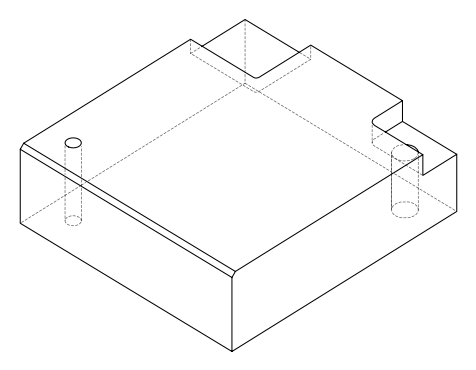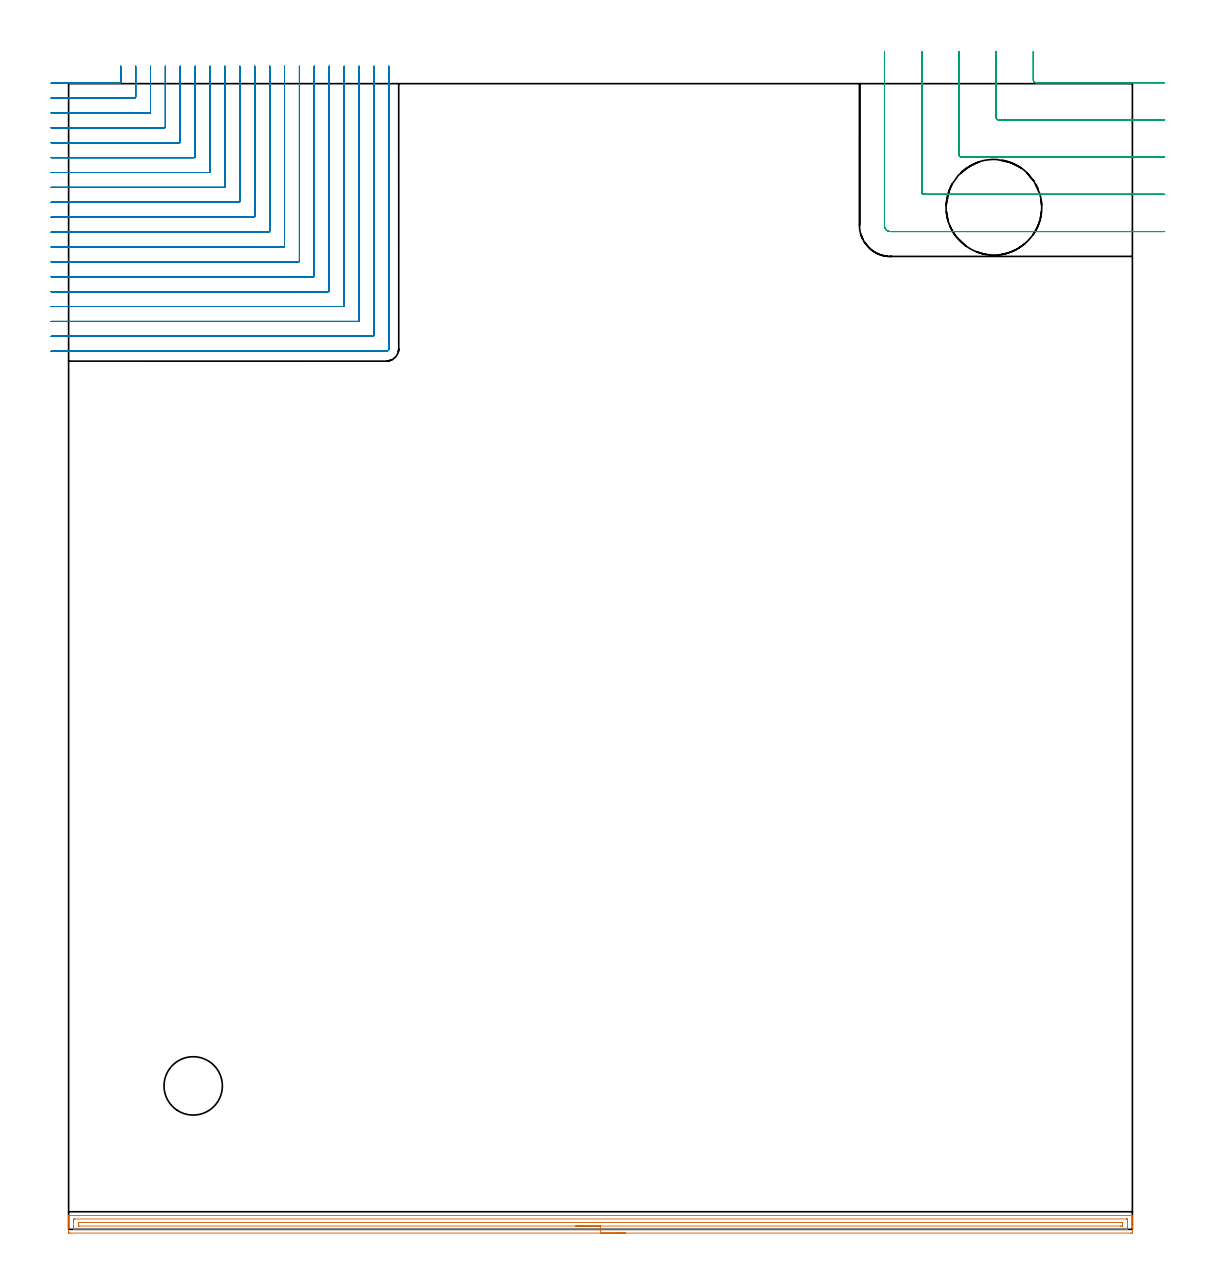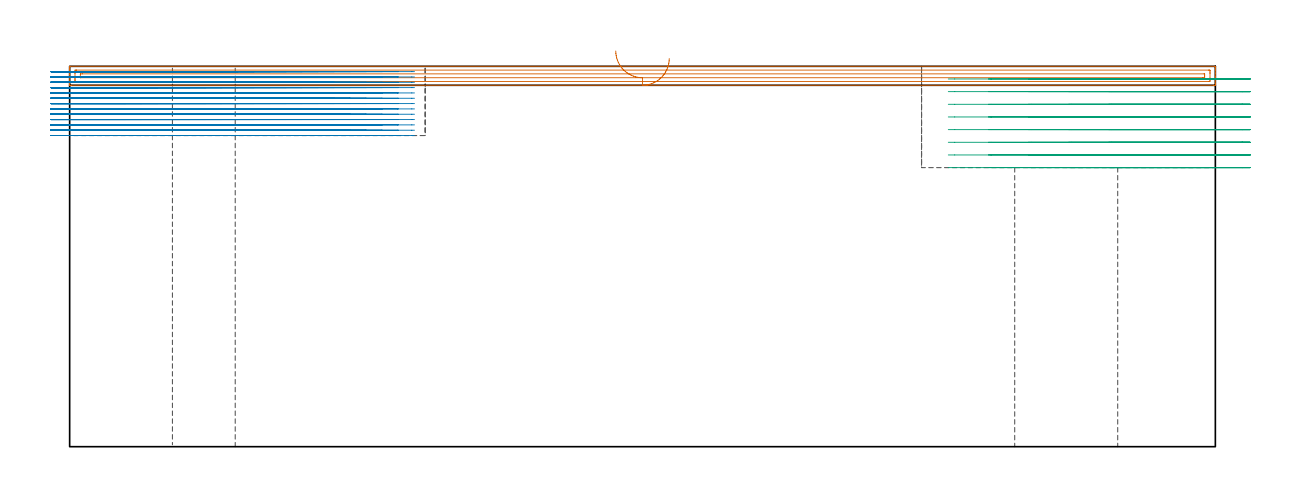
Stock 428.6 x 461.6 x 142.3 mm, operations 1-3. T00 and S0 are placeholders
(PLAN: 9 operations, 8 tool changes, 106.5 min)
(1 AREA_MILL | FG_CHAMFER_SURFACE | UGT0205_001 | 10.48 min | 10803 mm3)
(2 MILL_CORNER_NOTCH_RECTANGULAR | CORNER_NOTCH_RECTANGULAR | NXT0201_009 | Follow Part, ap 2, ae 75% | 77.14 min | 384995 mm3)
(3 MILL_CORNER_NOTCH_RECTANGULAR_1 | CORNER_NOTCH_RECTANGULAR_1 | UGT0201_094 | Follow Part, ap 5, ae 75% | 11.1 min | 288678 mm3)
(4 MILL_THROUGH_HOLE_FROM_SOLID_MATERIAL | STEP1HOLE_1 | UGT0201_018 | Circular | 5.8 min | 121515 mm3)
(5 SPOT_DRILL | STEP1HOLE | NXT0321_9005460120000 | 0.05 min | 189 mm3)
(6 DRILL_BLIND_HOLE_INTO_CENTER | STEP1HOLE | NXT0301_033 | 0.05 min | 179 mm3)
(7 GUN_DRILL_THROUGH_HOLE | STEP1HOLE | UGT0307_002 | 0.64 min | 3724 mm3)
(8 SPADE_DRILL_TO_ENLARGE_THROUGH_HOLE | STEP1HOLE | UGT0306_005 | 0.6 min | 19344 mm3)
(9 DRILL_TO_ENLARGE_THROUGH_HOLE | STEP1HOLE | UGT0301_056 | 0.61 min | 38212 mm3)
(TOOL UGT0205_001 | Chamfer Mill 20 x 3 x 45 deg. | D20 FL50 Z2)
(TOOL NXT0201_009 | ENDMILL 8mm [2P460-0800-NA 1630] | D8 FL26 Z6)
(TOOL UGT0201_094 | End mill 20 mm | D20 FL38 Z4)
(TOOL UGT0201_018 | End mill 30 mm | D30 FL50 Z4)
(TOOL NXT0321_9005460120000 | NC Spot Drill, 142deg, 12mm, Carbide, Uncoated | D12 PA142 FL30 Z2)
(TOOL NXT0301_033 | Carbide Drill 6.2mm [860.1-0620-031A1-MM 2214] | D6.2 PA140 FL53 Z2)
(TOOL UGT0307_002 | Gun Drill 6 mm | D6 PA130 FL24 Z1)
(TOOL UGT0306_005 | Spade Drill 14.5mm | D14.5 PA132 FL10 Z2)
(TOOL UGT0301_056 | Twist Drill 23.5 mm | D23.5 PA118 FL155 Z2)
(OP 1 AREA_MILL)
G17 G21 G94 G90
T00 M6
G54
G17 G0 G90 X224.3 Y-1.5 S1061 M3
G43 Z152.3 H0
Z145.2
G94 G1 X224.262 Z144.328 F250.
X224.148 Z143.464
X223.959 Z142.612
X223.697 Z141.78
X223.363 Z140.974
X222.96 Z140.2
X222.491 Z139.464
X221.96 Z138.772
X221.371 Z138.129
X220.728 Z137.54
X220.036 Z137.009
X219.3 Z136.54
X218.526 Z136.137
X217.72 Z135.803
X216.888 Z135.541
X216.036 Z135.352
X215.172 Z135.238
X214.3 Z135.2
X0.627
X0.163 Y-1.496 Z135.202
X0.01 Y-1.492 Z135.206
X0. Y-1.038 Z135.659
Y2.491 Z139.186
Y3.9 Z140.596
Y4.256 Z140.95
Y4.968 Z141.667
Y5.227 Z141.927
X0.006 Y5.592 Z142.283
X0.008 Y5.597 Z142.288
X0.18 Y5.6 Z142.3
X428.42
X428.592 Y5.597 Z142.288
X428.594 Y5.592 Z142.283
X428.6 Y5.227 Z141.926
Y4.968 Z141.667
Y4.256 Z140.95
Y3.017 Z139.714
Y1.609 Z138.304
Y0.99 Z137.686
Y-0.775 Z135.922
X428.597 Y-1.038 Z135.659
X428.59 Y-1.491 Z135.206
X428.436 Y-1.496 Z135.202
X427.972 Y-1.5 Z135.2
X214.3
Y-0.086 Z136.614
X2.416 Y-0.085 Z136.615
X2.344
X2.036 Y-0.079 Z136.621
X2.01 Y0.022 Z136.722
X2.003 Y0.252 Z136.952
X2.001 Y0.727 Z137.427
X2. Y1.137 Z137.837
Y2.901 Z139.601
X2.001 Y3.373 Z140.073
X2.003 Y3.78 Z140.48
X2.014 Y4.179 Z140.879
X2.416 Y4.185 Z140.885
X2.487
X426.184
X426.256
X426.564 Y4.179 Z140.879
X426.59 Y4.078 Z140.778
X426.597 Y3.848 Z140.548
X426.599 Y3.373 Z140.073
X426.6 Y2.963 Z139.663
Y1.199 Z137.899
X426.599 Y0.727 Z137.427
X426.597 Y0.32 Z137.02
X426.586 Y-0.079 Z136.621
X426.184 Y-0.085 Z136.615
X426.113
X214.3 Y-0.086 Z136.614
Y1.328 Z138.028
X4.204 Y1.329 Z138.029
X4.109 Y1.33 Z138.03
X4.034 Y1.333 Z138.033
X4.017 Y1.335 Z138.035
X4.01 Y1.352 Z138.052
X4.005 Y1.408 Z138.108
X4.001 Y1.609 Z138.309
X4. Y1.81 Z138.51
X4.001 Y2.491 Z139.191
X4.003 Y2.689 Z139.389
X4.009 Y2.753 Z139.453
X4.063 Y2.764 Z139.464
X4.204 Y2.767 Z139.467
X4.814 Y2.771 Z139.471
X424.396
X424.491 Y2.77 Z139.47
X424.566 Y2.767 Z139.467
X424.583 Y2.765 Z139.465
X424.59 Y2.748 Z139.448
X424.595 Y2.692 Z139.392
X424.599 Y2.491 Z139.191
X424.6 Y2.29 Z138.99
X424.599 Y1.609 Z138.309
X424.597 Y1.411 Z138.111
X424.591 Y1.346 Z138.046
X424.537 Y1.336 Z138.036
X424.396 Y1.333 Z138.033
X423.786 Y1.329 Z138.029
X214.3 Y1.328 Z138.028
X213.428 Z138.067
X212.563 Z138.18
X211.712 Z138.369
X210.88 Z138.632
X210.074 Z138.965
X209.3 Z139.368
X208.564 Z139.837
X207.872 Z140.368
X207.229 Z140.957
X206.64 Z141.601
X206.108 Z142.293
X205.64 Z143.028
X205.237 Z143.802
X204.903 Z144.608
X204.641 Z145.44
X204.452 Z146.292
X204.338 Z147.157
X204.3 Z148.028
G0 Z152.3
M5
M2
(OP 2 MILL_CORNER_NOTCH_RECTANGULAR)
G17 G21 G94 G90
T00 M6
G54
G17 G0 G90 X-6.995 Y461.8 S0 M3
G43 Z152.3 H1
Z140.308
G94 G1 X-3.995 F250.
X20.607 F500.
G3 X21. Y462.193 R0.4
G1 Y465.6
Y468.6 F250.
G0 Z152.3
X-7. Y455.8
Z140.308
G1 X-4.
X26.607 F500.
G3 X27. Y456.193 R0.4
G1 Y465.6
Y468.6 F250.
G0 Z152.3
X-7. Y449.8
Z140.308
G1 X-4.
X32.606 F500.
G3 X33. Y450.194 R0.4
G1 Y465.6
Y468.6 F250.
G0 Z152.3
X-7. Y443.8
Z140.308
G1 X-4.
X38.606 F500.
G3 X39. Y444.194 R0.4
G1 Y465.6
Y468.6 F250.
G0 Z152.3
X-7. Y437.8
Z140.308
G1 X-4.
X44.606 F500.
G3 X45. Y438.194 R0.4
G1 Y465.6
Y468.6 F250.
G0 Z152.3
X-7. Y431.8
Z140.308
G1 X-4.
X50.606 F500.
G3 X51. Y432.194 R0.4
G1 Y465.6
Y468.6 F250.
G0 Z152.3
X-7. Y425.8
Z140.308
G1 X-4.
X56.606 F500.
G3 X57. Y426.194 R0.4
G1 Y465.6
Y468.6 F250.
G0 Z152.3
X-7. Y419.8
Z140.308
G1 X-4.
X62.605 F500.
G3 X63. Y420.195 R0.4
G1 Y465.6
Y468.6 F250.
G0 Z152.3
X-7. Y413.8
Z140.308
G1 X-4.
X68.605 F500.
G3 X69. Y414.195 R0.4
G1 Y465.6
Y468.6 F250.
G0 Z152.3
X-7. Y407.8
Z140.308
G1 X-4.
X74.605 F500.
G3 X75. Y408.195 R0.4
G1 Y465.6
Y468.6 F250.
G0 Z152.3
X-7. Y401.8
Z140.308
G1 X-4.
X80.605 F500.
G3 X81. Y402.195 R0.4
G1 Y465.6
Y468.6 F250.
G0 Z152.3
X-7. Y395.8
Z140.308
G1 X-4.
X86.604 F500.
G3 X87. Y396.196 R0.4
G1 Y465.6
Y468.6 F250.
G0 Z152.3
X-7. Y389.8
Z140.308
G1 X-4.
X92.604 F500.
G3 X93. Y390.196 R0.4
G1 Y465.6
Y468.6 F250.
G0 Z152.3
X-7. Y383.8
Z140.308
G1 X-4.
X98.604 F500.
G3 X99. Y384.196 R0.4
G1 Y465.6
Y468.6 F250.
G0 Z152.3
X-7. Y377.8
Z140.308
G1 X-4.
X104.604 F500.
G3 X105. Y378.196 R0.4
G1 Y465.6
Y468.6 F250.
G0 Z152.3
X-7. Y371.8
Z140.308
G1 X-4.
X110.604 F500.
G3 X111. Y372.196 R0.4
G1 Y465.6
Y468.6 F250.
G0 Z152.3
X-7. Y365.8
Z140.308
G1 X-4.
X116.603 F500.
G3 X117. Y366.197 R0.4
G1 Y465.6
Y468.6 F250.
G0 Z152.3
X-7. Y359.8
Z140.308
G1 X-4.
X122.603 F500.
G3 X123. Y360.197 R0.4
G1 Y465.6
Y468.6 F250.
G0 Z152.3
X-7. Y353.8
Z140.308
G1 X-4.
X128. F500.
G3 X129. Y354.8 R1.
G1 Y465.6
Y468.6 F250.
G0 Z152.3
X-6.995 Y461.8
Z138.315
G1 X-3.995
X20.607 F500.
G3 X21. Y462.193 R0.4
G1 Y465.6
Y468.6 F250.
G0 Z152.3
X-7. Y455.8
Z138.315
G1 X-4.
X26.607 F500.
G3 X27. Y456.193 R0.4
G1 Y465.6
Y468.6 F250.
G0 Z152.3
X-7. Y449.8
Z138.315
G1 X-4.
X32.606 F500.
G3 X33. Y450.193 R0.4
G1 Y465.6
Y468.6 F250.
G0 Z152.3
X-7. Y443.8
Z138.315
G1 X-4.
X38.606 F500.
G3 X39. Y444.194 R0.4
G1 Y465.6
Y468.6 F250.
G0 Z152.3
X-7. Y437.8
Z138.315
G1 X-4.
X44.606 F500.
G3 X45. Y438.194 R0.4
G1 Y465.6
Y468.6 F250.
G0 Z152.3
X-7. Y431.8
Z138.315
G1 X-4.
X50.606 F500.
G3 X51. Y432.194 R0.4
G1 Y465.6
Y468.6 F250.
G0 Z152.3
X-7. Y425.8
Z138.315
G1 X-4.
X56.606 F500.
G3 X57. Y426.194 R0.4
G1 Y465.6
Y468.6 F250.
G0 Z152.3
X-7. Y419.8
Z138.315
G1 X-4.
X62.605 F500.
G3 X63. Y420.195 R0.4
G1 Y465.6
Y468.6 F250.
G0 Z152.3
X-7. Y413.8
Z138.315
G1 X-4.
X68.605 F500.
G3 X69. Y414.195 R0.4
G1 Y465.6
Y468.6 F250.
G0 Z152.3
X-7. Y407.8
Z138.315
G1 X-4.
X74.605 F500.
G3 X75. Y408.195 R0.4
G1 Y465.6
Y468.6 F250.
G0 Z152.3
X-7. Y401.8
Z138.315
G1 X-4.
X80.605 F500.
G3 X81. Y402.195 R0.4
G1 Y465.6
Y468.6 F250.
G0 Z152.3
X-7. Y395.8
Z138.315
G1 X-4.
X86.604 F500.
G3 X87. Y396.196 R0.4
G1 Y465.6
Y468.6 F250.
G0 Z152.3
X-7. Y389.8
Z138.315
G1 X-4.
X92.604 F500.
G3 X93. Y390.196 R0.4
G1 Y465.6
Y468.6 F250.
G0 Z152.3
X-7. Y383.8
Z138.315
G1 X-4.
X98.604 F500.
G3 X99. Y384.196 R0.4
G1 Y465.6
Y468.6 F250.
G0 Z152.3
X-7. Y377.8
Z138.315
G1 X-4.
X104.604 F500.
G3 X105. Y378.196 R0.4
G1 Y465.6
Y468.6 F250.
G0 Z152.3
X-7. Y371.8
Z138.315
G1 X-4.
X110.604 F500.
G3 X111. Y372.196 R0.4
G1 Y465.6
Y468.6 F250.
G0 Z152.3
X-7. Y365.8
Z138.315
G1 X-4.
X116.603 F500.
G3 X117. Y366.197 R0.4
G1 Y465.6
Y468.6 F250.
G0 Z152.3
X-7. Y359.8
Z138.315
G1 X-4.
X122.603 F500.
G3 X123. Y360.197 R0.4
G1 Y465.6
Y468.6 F250.
G0 Z152.3
X-7. Y353.8
Z138.315
G1 X-4.
X128. F500.
G3 X129. Y354.8 R1.
G1 Y465.6
Y468.6 F250.
G0 Z152.3
X-6.995 Y461.8
Z136.323
G1 X-3.995
X20.607 F500.
G3 X21. Y462.193 R0.4
G1 Y465.6
Y468.6 F250.
G0 Z152.3
X-7. Y455.8
Z136.323
G1 X-4.
X26.607 F500.
G3 X27. Y456.193 R0.4
G1 Y465.6
Y468.6 F250.
G0 Z152.3
X-7. Y449.8
Z136.323
G1 X-4.
X32.606 F500.
G3 X33. Y450.193 R0.4
G1 Y465.6
Y468.6 F250.
G0 Z152.3
X-7. Y443.8
Z136.323
G1 X-4.
X38.606 F500.
G3 X39. Y444.194 R0.4
G1 Y465.6
Y468.6 F250.
G0 Z152.3
X-7. Y437.8
Z136.323
G1 X-4.
X44.606 F500.
G3 X45. Y438.194 R0.4
G1 Y465.6
Y468.6 F250.
G0 Z152.3
X-7. Y431.8
Z136.323
G1 X-4.
X50.606 F500.
G3 X51. Y432.194 R0.4
G1 Y465.6
Y468.6 F250.
G0 Z152.3
X-7. Y425.8
Z136.323
G1 X-4.
X56.606 F500.
G3 X57. Y426.194 R0.4
G1 Y465.6
Y468.6 F250.
G0 Z152.3
X-7. Y419.8
Z136.323
G1 X-4.
X62.605 F500.
G3 X63. Y420.195 R0.4
G1 Y465.6
Y468.6 F250.
G0 Z152.3
X-7. Y413.8
Z136.323
G1 X-4.
X68.605 F500.
G3 X69. Y414.195 R0.4
G1 Y465.6
Y468.6 F250.
G0 Z152.3
X-7. Y407.8
Z136.323
G1 X-4.
X74.605 F500.
G3 X75. Y408.195 R0.4
G1 Y465.6
Y468.6 F250.
G0 Z152.3
X-7. Y401.8
Z136.323
G1 X-4.
X80.605 F500.
G3 X81. Y402.195 R0.4
G1 Y465.6
Y468.6 F250.
G0 Z152.3
X-7. Y395.8
Z136.323
G1 X-4.
X86.604 F500.
G3 X87. Y396.196 R0.4
G1 Y465.6
Y468.6 F250.
G0 Z152.3
X-7. Y389.8
Z136.323
G1 X-4.
X92.604 F500.
G3 X93. Y390.196 R0.4
G1 Y465.6
Y468.6 F250.
G0 Z152.3
X-7. Y383.8
Z136.323
G1 X-4.
X98.604 F500.
G3 X99. Y384.196 R0.4
G1 Y465.6
Y468.6 F250.
G0 Z152.3
X-7. Y377.8
Z136.323
G1 X-4.
X104.604 F500.
G3 X105. Y378.196 R0.4
G1 Y465.6
Y468.6 F250.
G0 Z152.3
X-7. Y371.8
Z136.323
G1 X-4.
X110.604 F500.
G3 X111. Y372.196 R0.4
G1 Y465.6
Y468.6 F250.
G0 Z152.3
X-7. Y365.8
Z136.323
G1 X-4.
X116.603 F500.
G3 X117. Y366.197 R0.4
G1 Y465.6
Y468.6 F250.
G0 Z152.3
X-7. Y359.8
Z136.323
G1 X-4.
X122.603 F500.
G3 X123. Y360.197 R0.4
G1 Y465.6
Y468.6 F250.
G0 Z152.3
X-7. Y353.8
Z136.323
G1 X-4.
X128. F500.
G3 X129. Y354.8 R1.
G1 Y465.6
Y468.6 F250.
G0 Z152.3
X-6.995 Y461.8
Z134.331
G1 X-3.995
X20.607 F500.
G3 X21. Y462.193 R0.4
G1 Y465.6
Y468.6 F250.
G0 Z152.3
X-7. Y455.8
Z134.331
G1 X-4.
X26.607 F500.
G3 X27. Y456.193 R0.4
G1 Y465.6
Y468.6 F250.
G0 Z152.3
X-7. Y449.8
Z134.331
G1 X-4.
X32.606 F500.
G3 X33. Y450.193 R0.4
G1 Y465.6
Y468.6 F250.
G0 Z152.3
X-7. Y443.8
Z134.331
G1 X-4.
X38.606 F500.
G3 X39. Y444.194 R0.4
G1 Y465.6
Y468.6 F250.
G0 Z152.3
X-7. Y437.8
Z134.331
G1 X-4.
X44.606 F500.
G3 X45. Y438.194 R0.4
G1 Y465.6
Y468.6 F250.
G0 Z152.3
X-7. Y431.8
Z134.331
G1 X-4.
X50.606 F500.
G3 X51. Y432.194 R0.4
G1 Y465.6
Y468.6 F250.
G0 Z152.3
X-7. Y425.8
Z134.331
G1 X-4.
X56.606 F500.
G3 X57. Y426.194 R0.4
G1 Y465.6
Y468.6 F250.
G0 Z152.3
X-7. Y419.8
Z134.331
G1 X-4.
X62.605 F500.
G3 X63. Y420.195 R0.4
G1 Y465.6
Y468.6 F250.
G0 Z152.3
X-7. Y413.8
Z134.331
G1 X-4.
X68.605 F500.
G3 X69. Y414.195 R0.4
G1 Y465.6
Y468.6 F250.
G0 Z152.3
X-7. Y407.8
Z134.331
G1 X-4.
X74.605 F500.
G3 X75. Y408.195 R0.4
G1 Y465.6
Y468.6 F250.
G0 Z152.3
X-7. Y401.8
Z134.331
G1 X-4.
X80.605 F500.
G3 X81. Y402.195 R0.4
G1 Y465.6
Y468.6 F250.
G0 Z152.3
X-7. Y395.8
Z134.331
G1 X-4.
X86.604 F500.
G3 X87. Y396.196 R0.4
G1 Y465.6
Y468.6 F250.
G0 Z152.3
X-7. Y389.8
Z134.331
G1 X-4.
X92.604 F500.
G3 X93. Y390.196 R0.4
G1 Y465.6
Y468.6 F250.
G0 Z152.3
X-7. Y383.8
Z134.331
G1 X-4.
X98.604 F500.
G3 X99. Y384.196 R0.4
G1 Y465.6
Y468.6 F250.
G0 Z152.3
X-7. Y377.8
Z134.331
G1 X-4.
X104.604 F500.
G3 X105. Y378.196 R0.4
G1 Y465.6
Y468.6 F250.
G0 Z152.3
X-7. Y371.8
Z134.331
G1 X-4.
X110.604 F500.
G3 X111. Y372.196 R0.4
G1 Y465.6
Y468.6 F250.
G0 Z152.3
X-7. Y365.8
Z134.331
G1 X-4.
X116.603 F500.
G3 X117. Y366.197 R0.4
G1 Y465.6
Y468.6 F250.
G0 Z152.3
X-7. Y359.8
Z134.331
G1 X-4.
X122.603 F500.
G3 X123. Y360.197 R0.4
G1 Y465.6
Y468.6 F250.
G0 Z152.3
X-7. Y353.8
Z134.331
G1 X-4.
X128. F500.
G3 X129. Y354.8 R1.
G1 Y465.6
Y468.6 F250.
G0 Z152.3
X-6.995 Y461.8
Z132.338
G1 X-3.995
X20.607 F500.
G3 X21. Y462.193 R0.4
G1 Y465.6
Y468.6 F250.
G0 Z152.3
X-7. Y455.8
Z132.338
G1 X-4.
X26.607 F500.
G3 X27. Y456.193 R0.4
G1 Y465.6
Y468.6 F250.
G0 Z152.3
X-7. Y449.8
Z132.338
G1 X-4.
X32.606 F500.
G3 X33. Y450.193 R0.4
G1 Y465.6
Y468.6 F250.
G0 Z152.3
X-7. Y443.8
Z132.338
G1 X-4.
X38.606 F500.
G3 X39. Y444.194 R0.4
G1 Y465.6
Y468.6 F250.
G0 Z152.3
X-7. Y437.8
Z132.338
G1 X-4.
X44.606 F500.
G3 X45. Y438.194 R0.4
G1 Y465.6
Y468.6 F250.
G0 Z152.3
X-7. Y431.8
Z132.338
G1 X-4.
X50.606 F500.
G3 X51. Y432.194 R0.4
G1 Y465.6
Y468.6 F250.
G0 Z152.3
X-7. Y425.8
Z132.338
G1 X-4.
X56.606 F500.
G3 X57. Y426.194 R0.4
G1 Y465.6
Y468.6 F250.
G0 Z152.3
X-7. Y419.8
Z132.338
G1 X-4.
X62.605 F500.
G3 X63. Y420.195 R0.4
G1 Y465.6
Y468.6 F250.
G0 Z152.3
X-7. Y413.8
Z132.338
G1 X-4.
X68.605 F500.
G3 X69. Y414.195 R0.4
G1 Y465.6
Y468.6 F250.
G0 Z152.3
X-7. Y407.8
Z132.338
G1 X-4.
X74.605 F500.
G3 X75. Y408.195 R0.4
G1 Y465.6
Y468.6 F250.
G0 Z152.3
X-7. Y401.8
Z132.338
G1 X-4.
X80.605 F500.
G3 X81. Y402.195 R0.4
G1 Y465.6
Y468.6 F250.
G0 Z152.3
X-7. Y395.8
Z132.338
G1 X-4.
X86.604 F500.
G3 X87. Y396.196 R0.4
G1 Y465.6
Y468.6 F250.
G0 Z152.3
X-7. Y389.8
Z132.338
G1 X-4.
X92.604 F500.
G3 X93. Y390.196 R0.4
G1 Y465.6
Y468.6 F250.
G0 Z152.3
X-7. Y383.8
Z132.338
G1 X-4.
X98.604 F500.
G3 X99. Y384.196 R0.4
G1 Y465.6
Y468.6 F250.
G0 Z152.3
X-7. Y377.8
Z132.338
G1 X-4.
X104.604 F500.
G3 X105. Y378.196 R0.4
G1 Y465.6
Y468.6 F250.
G0 Z152.3
X-7. Y371.8
Z132.338
G1 X-4.
X110.604 F500.
G3 X111. Y372.196 R0.4
G1 Y465.6
Y468.6 F250.
G0 Z152.3
X-7. Y365.8
Z132.338
G1 X-4.
X116.603 F500.
G3 X117. Y366.197 R0.4
G1 Y465.6
Y468.6 F250.
G0 Z152.3
X-7. Y359.8
Z132.338
G1 X-4.
X122.603 F500.
G3 X123. Y360.197 R0.4
G1 Y465.6
Y468.6 F250.
G0 Z152.3
X-7. Y353.8
Z132.338
G1 X-4.
X128. F500.
G3 X129. Y354.8 R1.
G1 Y465.6
Y468.6 F250.
G0 Z152.3
X-6.995 Y461.8
Z130.346
G1 X-3.995
X20.607 F500.
G3 X21. Y462.193 R0.4
G1 Y465.6
Y468.6 F250.
G0 Z152.3
X-7. Y455.8
Z130.346
G1 X-4.
X26.607 F500.
G3 X27. Y456.193 R0.4
G1 Y465.6
Y468.6 F250.
G0 Z152.3
X-7. Y449.8
Z130.346
G1 X-4.
X32.606 F500.
G3 X33. Y450.193 R0.4
G1 Y465.6
Y468.6 F250.
G0 Z152.3
X-7. Y443.8
Z130.346
G1 X-4.
X38.606 F500.
G3 X39. Y444.194 R0.4
G1 Y465.6
Y468.6 F250.
G0 Z152.3
X-7. Y437.8
Z130.346
G1 X-4.
X44.606 F500.
G3 X45. Y438.194 R0.4
G1 Y465.6
Y468.6 F250.
G0 Z152.3
X-7. Y431.8
Z130.346
G1 X-4.
X50.606 F500.
G3 X51. Y432.194 R0.4
G1 Y465.6
Y468.6 F250.
G0 Z152.3
X-7. Y425.8
Z130.346
G1 X-4.
X56.606 F500.
G3 X57. Y426.194 R0.4
G1 Y465.6
Y468.6 F250.
G0 Z152.3
X-7. Y419.8
Z130.346
G1 X-4.
X62.605 F500.
G3 X63. Y420.195 R0.4
G1 Y465.6
Y468.6 F250.
G0 Z152.3
X-7. Y413.8
Z130.346
G1 X-4.
X68.605 F500.
G3 X69. Y414.195 R0.4
G1 Y465.6
Y468.6 F250.
G0 Z152.3
X-7. Y407.8
Z130.346
G1 X-4.
X74.605 F500.
G3 X75. Y408.195 R0.4
G1 Y465.6
Y468.6 F250.
G0 Z152.3
X-7. Y401.8
Z130.346
G1 X-4.
X80.605 F500.
G3 X81. Y402.195 R0.4
G1 Y465.6
Y468.6 F250.
G0 Z152.3
X-7. Y395.8
Z130.346
G1 X-4.
X86.604 F500.
G3 X87. Y396.196 R0.4
G1 Y465.6
Y468.6 F250.
G0 Z152.3
X-7. Y389.8
Z130.346
G1 X-4.
X92.604 F500.
G3 X93. Y390.196 R0.4
G1 Y465.6
Y468.6 F250.
G0 Z152.3
X-7. Y383.8
Z130.346
G1 X-4.
X98.604 F500.
G3 X99. Y384.196 R0.4
G1 Y465.6
Y468.6 F250.
G0 Z152.3
X-7. Y377.8
Z130.346
G1 X-4.
X104.604 F500.
G3 X105. Y378.196 R0.4
G1 Y465.6
Y468.6 F250.
G0 Z152.3
X-7. Y371.8
Z130.346
G1 X-4.
X110.604 F500.
G3 X111. Y372.196 R0.4
G1 Y465.6
Y468.6 F250.
G0 Z152.3
X-7. Y365.8
Z130.346
G1 X-4.
X116.603 F500.
G3 X117. Y366.197 R0.4
G1 Y465.6
Y468.6 F250.
G0 Z152.3
X-7. Y359.8
Z130.346
G1 X-4.
X122.603 F500.
G3 X123. Y360.197 R0.4
G1 Y465.6
Y468.6 F250.
G0 Z152.3
X-7. Y353.8
Z130.346
G1 X-4.
X128. F500.
G3 X129. Y354.8 R1.
G1 Y465.6
Y468.6 F250.
G0 Z152.3
X-6.995 Y461.8
Z128.354
G1 X-3.995
X20.607 F500.
G3 X21. Y462.193 R0.4
G1 Y465.6
Y468.6 F250.
G0 Z152.3
X-7. Y455.8
Z128.354
G1 X-4.
X26.607 F500.
G3 X27. Y456.193 R0.4
G1 Y465.6
Y468.6 F250.
G0 Z152.3
X-7. Y449.8
Z128.354
G1 X-4.
X32.606 F500.
G3 X33. Y450.193 R0.4
G1 Y465.6
Y468.6 F250.
G0 Z152.3
X-7. Y443.8
Z128.354
G1 X-4.
X38.606 F500.
G3 X39. Y444.194 R0.4
G1 Y465.6
Y468.6 F250.
G0 Z152.3
X-7. Y437.8
Z128.354
G1 X-4.
X44.606 F500.
G3 X45. Y438.194 R0.4
G1 Y465.6
Y468.6 F250.
G0 Z152.3
X-7. Y431.8
Z128.354
G1 X-4.
X50.606 F500.
G3 X51. Y432.194 R0.4
G1 Y465.6
Y468.6 F250.
G0 Z152.3
X-7. Y425.8
Z128.354
G1 X-4.
X56.606 F500.
G3 X57. Y426.194 R0.4
G1 Y465.6
Y468.6 F250.
G0 Z152.3
X-7. Y419.8
Z128.354
G1 X-4.
X62.605 F500.
G3 X63. Y420.195 R0.4
G1 Y465.6
Y468.6 F250.
G0 Z152.3
X-7. Y413.8
Z128.354
G1 X-4.
X68.605 F500.
G3 X69. Y414.195 R0.4
G1 Y465.6
Y468.6 F250.
G0 Z152.3
X-7. Y407.8
Z128.354
G1 X-4.
X74.605 F500.
G3 X75. Y408.195 R0.4
G1 Y465.6
Y468.6 F250.
G0 Z152.3
X-7. Y401.8
Z128.354
G1 X-4.
X80.605 F500.
G3 X81. Y402.195 R0.4
G1 Y465.6
Y468.6 F250.
G0 Z152.3
X-7. Y395.8
Z128.354
G1 X-4.
X86.604 F500.
G3 X87. Y396.196 R0.4
G1 Y465.6
Y468.6 F250.
G0 Z152.3
X-7. Y389.8
Z128.354
G1 X-4.
X92.604 F500.
G3 X93. Y390.196 R0.4
G1 Y465.6
Y468.6 F250.
G0 Z152.3
X-7. Y383.8
Z128.354
G1 X-4.
X98.604 F500.
G3 X99. Y384.196 R0.4
G1 Y465.6
Y468.6 F250.
G0 Z152.3
X-7. Y377.8
Z128.354
G1 X-4.
X104.604 F500.
G3 X105. Y378.196 R0.4
G1 Y465.6
Y468.6 F250.
G0 Z152.3
X-7. Y371.8
Z128.354
G1 X-4.
X110.604 F500.
G3 X111. Y372.196 R0.4
G1 Y465.6
Y468.6 F250.
G0 Z152.3
X-7. Y365.8
Z128.354
G1 X-4.
X116.603 F500.
G3 X117. Y366.197 R0.4
G1 Y465.6
Y468.6 F250.
G0 Z152.3
X-7. Y359.8
Z128.354
G1 X-4.
X122.603 F500.
G3 X123. Y360.197 R0.4
G1 Y465.6
Y468.6 F250.
G0 Z152.3
X-7. Y353.8
Z128.354
G1 X-4.
X128. F500.
G3 X129. Y354.8 R1.
G1 Y465.6
Y468.6 F250.
G0 Z152.3
X-6.995 Y461.8
Z126.361
G1 X-3.995
X20.607 F500.
G3 X21. Y462.193 R0.4
G1 Y465.6
Y468.6 F250.
G0 Z152.3
X-7. Y455.8
Z126.361
G1 X-4.
X26.607 F500.
G3 X27. Y456.193 R0.4
G1 Y465.6
Y468.6 F250.
G0 Z152.3
X-7. Y449.8
Z126.361
G1 X-4.
X32.606 F500.
G3 X33. Y450.193 R0.4
G1 Y465.6
Y468.6 F250.
G0 Z152.3
X-7. Y443.8
Z126.361
G1 X-4.
X38.606 F500.
G3 X39. Y444.194 R0.4
G1 Y465.6
Y468.6 F250.
G0 Z152.3
X-7. Y437.8
Z126.361
G1 X-4.
X44.606 F500.
G3 X45. Y438.194 R0.4
G1 Y465.6
Y468.6 F250.
G0 Z152.3
X-7. Y431.8
Z126.361
G1 X-4.
X50.606 F500.
G3 X51. Y432.194 R0.4
G1 Y465.6
Y468.6 F250.
G0 Z152.3
X-7. Y425.8
Z126.361
G1 X-4.
X56.606 F500.
G3 X57. Y426.194 R0.4
G1 Y465.6
Y468.6 F250.
G0 Z152.3
X-7. Y419.8
Z126.361
G1 X-4.
X62.605 F500.
G3 X63. Y420.195 R0.4
G1 Y465.6
Y468.6 F250.
G0 Z152.3
X-7. Y413.8
Z126.361
G1 X-4.
X68.605 F500.
G3 X69. Y414.195 R0.4
G1 Y465.6
Y468.6 F250.
G0 Z152.3
X-7. Y407.8
Z126.361
G1 X-4.
X74.605 F500.
G3 X75. Y408.195 R0.4
G1 Y465.6
Y468.6 F250.
G0 Z152.3
X-7. Y401.8
Z126.361
G1 X-4.
X80.605 F500.
G3 X81. Y402.195 R0.4
G1 Y465.6
Y468.6 F250.
G0 Z152.3
X-7. Y395.8
Z126.361
G1 X-4.
X86.604 F500.
G3 X87. Y396.196 R0.4
G1 Y465.6
Y468.6 F250.
G0 Z152.3
X-7. Y389.8
Z126.361
G1 X-4.
X92.604 F500.
G3 X93. Y390.196 R0.4
G1 Y465.6
Y468.6 F250.
G0 Z152.3
X-7. Y383.8
Z126.361
G1 X-4.
X98.604 F500.
G3 X99. Y384.196 R0.4
G1 Y465.6
Y468.6 F250.
G0 Z152.3
X-7. Y377.8
Z126.361
G1 X-4.
X104.604 F500.
G3 X105. Y378.196 R0.4
G1 Y465.6
Y468.6 F250.
G0 Z152.3
X-7. Y371.8
Z126.361
G1 X-4.
X110.604 F500.
G3 X111. Y372.196 R0.4
G1 Y465.6
Y468.6 F250.
G0 Z152.3
X-7. Y365.8
Z126.361
G1 X-4.
X116.603 F500.
G3 X117. Y366.197 R0.4
G1 Y465.6
Y468.6 F250.
G0 Z152.3
X-7. Y359.8
Z126.361
G1 X-4.
X122.603 F500.
G3 X123. Y360.197 R0.4
G1 Y465.6
Y468.6 F250.
G0 Z152.3
X-7. Y353.8
Z126.361
G1 X-4.
X128. F500.
G3 X129. Y354.8 R1.
G1 Y465.6
Y468.6 F250.
G0 Z152.3
X-6.995 Y461.8
Z124.369
G1 X-3.995
X20.607 F500.
G3 X21. Y462.193 R0.4
G1 Y465.6
Y468.6 F250.
G0 Z152.3
X-7. Y455.8
Z124.369
G1 X-4.
X26.607 F500.
G3 X27. Y456.193 R0.4
G1 Y465.6
Y468.6 F250.
G0 Z152.3
X-7. Y449.8
Z124.369
G1 X-4.
X32.606 F500.
G3 X33. Y450.193 R0.4
G1 Y465.6
Y468.6 F250.
G0 Z152.3
X-7. Y443.8
Z124.369
G1 X-4.
X38.606 F500.
G3 X39. Y444.194 R0.4
G1 Y465.6
Y468.6 F250.
G0 Z152.3
X-7. Y437.8
Z124.369
G1 X-4.
X44.606 F500.
G3 X45. Y438.194 R0.4
G1 Y465.6
Y468.6 F250.
G0 Z152.3
X-7. Y431.8
Z124.369
G1 X-4.
X50.606 F500.
G3 X51. Y432.194 R0.4
G1 Y465.6
Y468.6 F250.
G0 Z152.3
X-7. Y425.8
Z124.369
G1 X-4.
X56.606 F500.
G3 X57. Y426.194 R0.4
G1 Y465.6
Y468.6 F250.
G0 Z152.3
X-7. Y419.8
Z124.369
G1 X-4.
X62.605 F500.
G3 X63. Y420.195 R0.4
G1 Y465.6
Y468.6 F250.
G0 Z152.3
X-7. Y413.8
Z124.369
G1 X-4.
X68.605 F500.
G3 X69. Y414.195 R0.4
G1 Y465.6
Y468.6 F250.
G0 Z152.3
X-7. Y407.8
Z124.369
G1 X-4.
X74.605 F500.
G3 X75. Y408.195 R0.4
G1 Y465.6
Y468.6 F250.
G0 Z152.3
X-7. Y401.8
Z124.369
G1 X-4.
X80.605 F500.
G3 X81. Y402.195 R0.4
G1 Y465.6
Y468.6 F250.
G0 Z152.3
X-7. Y395.8
Z124.369
G1 X-4.
X86.604 F500.
G3 X87. Y396.196 R0.4
G1 Y465.6
Y468.6 F250.
G0 Z152.3
X-7. Y389.8
Z124.369
G1 X-4.
X92.604 F500.
G3 X93. Y390.196 R0.4
G1 Y465.6
Y468.6 F250.
G0 Z152.3
X-7. Y383.8
Z124.369
G1 X-4.
X98.604 F500.
G3 X99. Y384.196 R0.4
G1 Y465.6
Y468.6 F250.
G0 Z152.3
X-7. Y377.8
Z124.369
G1 X-4.
X104.604 F500.
G3 X105. Y378.196 R0.4
G1 Y465.6
Y468.6 F250.
G0 Z152.3
X-7. Y371.8
Z124.369
G1 X-4.
X110.604 F500.
G3 X111. Y372.196 R0.4
G1 Y465.6
Y468.6 F250.
G0 Z152.3
X-7. Y365.8
Z124.369
G1 X-4.
X116.603 F500.
G3 X117. Y366.197 R0.4
G1 Y465.6
Y468.6 F250.
G0 Z152.3
X-7. Y359.8
Z124.369
G1 X-4.
X122.603 F500.
G3 X123. Y360.197 R0.4
G1 Y465.6
Y468.6 F250.
G0 Z152.3
X-7. Y353.8
Z124.369
G1 X-4.
X128. F500.
G3 X129. Y354.8 R1.
G1 Y465.6
Y468.6 F250.
G0 Z152.3
X-6.995 Y461.8
Z122.377
G1 X-3.995
X20.607 F500.
G3 X21. Y462.193 R0.4
G1 Y465.6
Y468.6 F250.
G0 Z152.3
X-7. Y455.8
Z122.377
G1 X-4.
X26.607 F500.
G3 X27. Y456.193 R0.4
G1 Y465.6
Y468.6 F250.
G0 Z152.3
X-7. Y449.8
Z122.377
G1 X-4.
X32.606 F500.
G3 X33. Y450.193 R0.4
G1 Y465.6
Y468.6 F250.
G0 Z152.3
X-7. Y443.8
Z122.377
G1 X-4.
X38.606 F500.
G3 X39. Y444.194 R0.4
G1 Y465.6
Y468.6 F250.
G0 Z152.3
X-7. Y437.8
Z122.377
G1 X-4.
X44.606 F500.
G3 X45. Y438.194 R0.4
G1 Y465.6
Y468.6 F250.
G0 Z152.3
X-7. Y431.8
Z122.377
G1 X-4.
X50.606 F500.
G3 X51. Y432.194 R0.4
G1 Y465.6
Y468.6 F250.
G0 Z152.3
X-7. Y425.8
Z122.377
G1 X-4.
X56.606 F500.
G3 X57. Y426.194 R0.4
G1 Y465.6
Y468.6 F250.
G0 Z152.3
X-7. Y419.8
Z122.377
G1 X-4.
X62.605 F500.
G3 X63. Y420.195 R0.4
G1 Y465.6
Y468.6 F250.
G0 Z152.3
X-7. Y413.8
Z122.377
G1 X-4.
X68.605 F500.
G3 X69. Y414.195 R0.4
G1 Y465.6
Y468.6 F250.
G0 Z152.3
X-7. Y407.8
Z122.377
G1 X-4.
X74.605 F500.
G3 X75. Y408.195 R0.4
G1 Y465.6
Y468.6 F250.
G0 Z152.3
X-7. Y401.8
Z122.377
G1 X-4.
X80.605 F500.
G3 X81. Y402.195 R0.4
G1 Y465.6
Y468.6 F250.
G0 Z152.3
X-7. Y395.8
Z122.377
G1 X-4.
X86.604 F500.
G3 X87. Y396.196 R0.4
G1 Y465.6
Y468.6 F250.
G0 Z152.3
X-7. Y389.8
Z122.377
G1 X-4.
X92.604 F500.
G3 X93. Y390.196 R0.4
G1 Y465.6
Y468.6 F250.
G0 Z152.3
X-7. Y383.8
Z122.377
G1 X-4.
X98.604 F500.
G3 X99. Y384.196 R0.4
G1 Y465.6
Y468.6 F250.
G0 Z152.3
X-7. Y377.8
Z122.377
G1 X-4.
X104.604 F500.
G3 X105. Y378.196 R0.4
G1 Y465.6
Y468.6 F250.
G0 Z152.3
X-7. Y371.8
Z122.377
G1 X-4.
X110.604 F500.
G3 X111. Y372.196 R0.4
G1 Y465.6
Y468.6 F250.
G0 Z152.3
X-7. Y365.8
Z122.377
G1 X-4.
X116.603 F500.
G3 X117. Y366.197 R0.4
G1 Y465.6
Y468.6 F250.
G0 Z152.3
X-7. Y359.8
Z122.377
G1 X-4.
X122.603 F500.
G3 X123. Y360.197 R0.4
G1 Y465.6
Y468.6 F250.
G0 Z152.3
X-7. Y353.8
Z122.377
G1 X-4.
X128. F500.
G3 X129. Y354.8 R1.
G1 Y465.6
Y468.6 F250.
G0 Z152.3
X-6.995 Y461.8
Z120.385
G1 X-3.995
X20.607 F500.
G3 X21. Y462.193 R0.4
G1 Y465.6
Y468.6 F250.
G0 Z152.3
X-7. Y455.8
Z120.385
G1 X-4.
X26.607 F500.
G3 X27. Y456.193 R0.4
G1 Y465.6
Y468.6 F250.
G0 Z152.3
X-7. Y449.8
Z120.385
G1 X-4.
X32.606 F500.
G3 X33. Y450.193 R0.4
G1 Y465.6
Y468.6 F250.
G0 Z152.3
X-7. Y443.8
Z120.385
G1 X-4.
X38.606 F500.
G3 X39. Y444.194 R0.4
G1 Y465.6
Y468.6 F250.
G0 Z152.3
X-7. Y437.8
Z120.385
G1 X-4.
X44.606 F500.
G3 X45. Y438.194 R0.4
G1 Y465.6
Y468.6 F250.
G0 Z152.3
X-7. Y431.8
Z120.385
G1 X-4.
X50.606 F500.
G3 X51. Y432.194 R0.4
G1 Y465.6
Y468.6 F250.
G0 Z152.3
X-7. Y425.8
Z120.385
G1 X-4.
X56.606 F500.
G3 X57. Y426.194 R0.4
G1 Y465.6
Y468.6 F250.
G0 Z152.3
X-7. Y419.8
Z120.385
G1 X-4.
X62.605 F500.
G3 X63. Y420.195 R0.4
G1 Y465.6
Y468.6 F250.
G0 Z152.3
X-7. Y413.8
Z120.385
G1 X-4.
X68.605 F500.
G3 X69. Y414.195 R0.4
G1 Y465.6
Y468.6 F250.
G0 Z152.3
X-7. Y407.8
Z120.385
G1 X-4.
X74.605 F500.
G3 X75. Y408.195 R0.4
G1 Y465.6
Y468.6 F250.
G0 Z152.3
X-7. Y401.8
Z120.385
G1 X-4.
X80.605 F500.
G3 X81. Y402.195 R0.4
G1 Y465.6
Y468.6 F250.
G0 Z152.3
X-7. Y395.8
Z120.385
G1 X-4.
X86.604 F500.
G3 X87. Y396.196 R0.4
G1 Y465.6
Y468.6 F250.
G0 Z152.3
X-7. Y389.8
Z120.385
G1 X-4.
X92.604 F500.
G3 X93. Y390.196 R0.4
G1 Y465.6
Y468.6 F250.
G0 Z152.3
X-7. Y383.8
Z120.385
G1 X-4.
X98.604 F500.
G3 X99. Y384.196 R0.4
G1 Y465.6
Y468.6 F250.
G0 Z152.3
X-7. Y377.8
Z120.385
G1 X-4.
X104.604 F500.
G3 X105. Y378.196 R0.4
G1 Y465.6
Y468.6 F250.
G0 Z152.3
X-7. Y371.8
Z120.385
G1 X-4.
X110.604 F500.
G3 X111. Y372.196 R0.4
G1 Y465.6
Y468.6 F250.
G0 Z152.3
X-7. Y365.8
Z120.385
G1 X-4.
X116.603 F500.
G3 X117. Y366.197 R0.4
G1 Y465.6
Y468.6 F250.
G0 Z152.3
X-7. Y359.8
Z120.385
G1 X-4.
X122.603 F500.
G3 X123. Y360.197 R0.4
G1 Y465.6
Y468.6 F250.
G0 Z152.3
X-7. Y353.8
Z120.385
G1 X-4.
X128. F500.
G3 X129. Y354.8 R1.
G1 Y465.6
Y468.6 F250.
G0 Z152.3
X-6.995 Y461.8
Z118.392
G1 X-3.995
X20.607 F500.
G3 X21. Y462.193 R0.4
G1 Y465.6
Y468.6 F250.
G0 Z152.3
X-7. Y455.8
Z118.392
G1 X-4.
X26.607 F500.
G3 X27. Y456.193 R0.4
G1 Y465.6
Y468.6 F250.
G0 Z152.3
X-7. Y449.8
Z118.392
G1 X-4.
X32.606 F500.
G3 X33. Y450.193 R0.4
G1 Y465.6
Y468.6 F250.
G0 Z152.3
X-7. Y443.8
Z118.392
G1 X-4.
X38.606 F500.
G3 X39. Y444.194 R0.4
G1 Y465.6
Y468.6 F250.
G0 Z152.3
X-7. Y437.8
Z118.392
G1 X-4.
X44.606 F500.
G3 X45. Y438.194 R0.4
G1 Y465.6
Y468.6 F250.
G0 Z152.3
X-7. Y431.8
Z118.392
G1 X-4.
X50.606 F500.
G3 X51. Y432.194 R0.4
G1 Y465.6
Y468.6 F250.
G0 Z152.3
X-7. Y425.8
Z118.392
G1 X-4.
X56.606 F500.
G3 X57. Y426.194 R0.4
G1 Y465.6
Y468.6 F250.
G0 Z152.3
X-7. Y419.8
Z118.392
G1 X-4.
X62.605 F500.
G3 X63. Y420.195 R0.4
G1 Y465.6
Y468.6 F250.
G0 Z152.3
X-7. Y413.8
Z118.392
G1 X-4.
X68.605 F500.
G3 X69. Y414.195 R0.4
G1 Y465.6
Y468.6 F250.
G0 Z152.3
X-7. Y407.8
Z118.392
G1 X-4.
X74.605 F500.
G3 X75. Y408.195 R0.4
G1 Y465.6
Y468.6 F250.
G0 Z152.3
X-7. Y401.8
Z118.392
G1 X-4.
X80.605 F500.
G3 X81. Y402.195 R0.4
G1 Y465.6
Y468.6 F250.
G0 Z152.3
X-7. Y395.8
Z118.392
G1 X-4.
X86.604 F500.
G3 X87. Y396.196 R0.4
G1 Y465.6
Y468.6 F250.
G0 Z152.3
X-7. Y389.8
Z118.392
G1 X-4.
X92.604 F500.
G3 X93. Y390.196 R0.4
G1 Y465.6
Y468.6 F250.
G0 Z152.3
X-7. Y383.8
Z118.392
G1 X-4.
X98.604 F500.
G3 X99. Y384.196 R0.4
G1 Y465.6
Y468.6 F250.
G0 Z152.3
X-7. Y377.8
Z118.392
G1 X-4.
X104.604 F500.
G3 X105. Y378.196 R0.4
G1 Y465.6
Y468.6 F250.
G0 Z152.3
X-7. Y371.8
Z118.392
G1 X-4.
X110.604 F500.
G3 X111. Y372.196 R0.4
G1 Y465.6
Y468.6 F250.
G0 Z152.3
X-7. Y365.8
Z118.392
G1 X-4.
X116.603 F500.
G3 X117. Y366.197 R0.4
G1 Y465.6
Y468.6 F250.
G0 Z152.3
X-7. Y359.8
Z118.392
G1 X-4.
X122.603 F500.
G3 X123. Y360.197 R0.4
G1 Y465.6
Y468.6 F250.
G0 Z152.3
X-7. Y353.8
Z118.392
G1 X-4.
X128. F500.
G3 X129. Y354.8 R1.
G1 Y465.6
Y468.6 F250.
G0 Z152.3
X-6.995 Y461.8
Z116.4
G1 X-3.995
X20.607 F500.
G3 X21. Y462.193 R0.4
G1 Y465.6
Y468.6 F250.
G0 Z152.3
X-7. Y455.8
Z116.4
G1 X-4.
X26.607 F500.
G3 X27. Y456.193 R0.4
G1 Y465.6
Y468.6 F250.
G0 Z152.3
X-7. Y449.8
Z116.4
G1 X-4.
X32.606 F500.
G3 X33. Y450.193 R0.4
G1 Y465.6
Y468.6 F250.
G0 Z152.3
X-7. Y443.8
Z116.4
G1 X-4.
X38.606 F500.
G3 X39. Y444.194 R0.4
G1 Y465.6
Y468.6 F250.
G0 Z152.3
X-7. Y437.8
Z116.4
G1 X-4.
X44.606 F500.
G3 X45. Y438.194 R0.4
G1 Y465.6
Y468.6 F250.
G0 Z152.3
X-7. Y431.8
Z116.4
G1 X-4.
X50.606 F500.
G3 X51. Y432.194 R0.4
G1 Y465.6
Y468.6 F250.
G0 Z152.3
X-7. Y425.8
Z116.4
G1 X-4.
X56.606 F500.
G3 X57. Y426.194 R0.4
G1 Y465.6
Y468.6 F250.
G0 Z152.3
X-7. Y419.8
Z116.4
G1 X-4.
X62.605 F500.
G3 X63. Y420.195 R0.4
G1 Y465.6
Y468.6 F250.
G0 Z152.3
X-7. Y413.8
Z116.4
G1 X-4.
X68.605 F500.
G3 X69. Y414.195 R0.4
G1 Y465.6
Y468.6 F250.
G0 Z152.3
X-7. Y407.8
Z116.4
G1 X-4.
X74.605 F500.
G3 X75. Y408.195 R0.4
G1 Y465.6
Y468.6 F250.
G0 Z152.3
X-7. Y401.8
Z116.4
G1 X-4.
X80.605 F500.
G3 X81. Y402.195 R0.4
G1 Y465.6
Y468.6 F250.
G0 Z152.3
X-7. Y395.8
Z116.4
G1 X-4.
X86.604 F500.
G3 X87. Y396.196 R0.4
G1 Y465.6
Y468.6 F250.
G0 Z152.3
X-7. Y389.8
Z116.4
G1 X-4.
X92.604 F500.
G3 X93. Y390.196 R0.4
G1 Y465.6
Y468.6 F250.
G0 Z152.3
X-7. Y383.8
Z116.4
G1 X-4.
X98.604 F500.
G3 X99. Y384.196 R0.4
G1 Y465.6
Y468.6 F250.
G0 Z152.3
X-7. Y377.8
Z116.4
G1 X-4.
X104.604 F500.
G3 X105. Y378.196 R0.4
G1 Y465.6
Y468.6 F250.
G0 Z152.3
X-7. Y371.8
Z116.4
G1 X-4.
X110.604 F500.
G3 X111. Y372.196 R0.4
G1 Y465.6
Y468.6 F250.
G0 Z152.3
X-7. Y365.8
Z116.4
G1 X-4.
X116.603 F500.
G3 X117. Y366.197 R0.4
G1 Y465.6
Y468.6 F250.
G0 Z152.3
X-7. Y359.8
Z116.4
G1 X-4.
X122.603 F500.
G3 X123. Y360.197 R0.4
G1 Y465.6
Y468.6 F250.
G0 Z152.3
X-7. Y353.8
Z116.4
G1 X-4.
X128. F500.
G3 X129. Y354.8 R1.
G1 Y465.6
Y468.6 F250.
G0 Z152.3
M5
M2
(OP 3 MILL_CORNER_NOTCH_RECTANGULAR_1)
G17 G21 G94 G90
T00 M6
G54
G17 G0 G90 X388.7 Y474.6 S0 M3
G43 Z152.3 H0
Z137.562
G94 G1 Y471.6 F250.
Y462.994 F500.
G3 X389.694 Y462. R1.
G1 X438.592
X441.592 F250.
G0 Z152.3
X373.7 Y474.6
Z137.562
G1 Y471.6
Y447.994 F500.
G3 X374.694 Y447. R1.
G1 X438.6
X441.6 F250.
G0 Z152.3
X358.7 Y474.6
Z137.562
G1 Y471.6
Y432.995 F500.
G3 X359.695 Y432. R1.
G1 X438.6
X441.6 F250.
G0 Z152.3
X343.7 Y474.6
Z137.562
G1 Y471.6
Y417.995 F500.
G3 X344.695 Y417. R1.
G1 X438.6
X441.6 F250.
G0 Z152.3
X328.7 Y474.6
Z137.562
G1 Y471.6
Y404.4 F500.
G3 X331.1 Y402. R2.4
G1 X438.6
X441.6 F250.
G0 Z152.3
X388.7 Y474.6
Z132.825
G1 Y471.6
Y462.994 F500.
G3 X389.694 Y462. R1.
G1 X438.592
X441.592 F250.
G0 Z152.3
X373.7 Y474.6
Z132.825
G1 Y471.6
Y447.994 F500.
G3 X374.694 Y447. R1.
G1 X438.6
X441.6 F250.
G0 Z152.3
X358.7 Y474.6
Z132.825
G1 Y471.6
Y432.995 F500.
G3 X359.695 Y432. R1.
G1 X438.6
X441.6 F250.
G0 Z152.3
X343.7 Y474.6
Z132.825
G1 Y471.6
Y417.995 F500.
G3 X344.695 Y417. R1.
G1 X438.6
X441.6 F250.
G0 Z152.3
X328.7 Y474.6
Z132.825
G1 Y471.6
Y404.4 F500.
G3 X331.1 Y402. R2.4
G1 X438.6
X441.6 F250.
G0 Z152.3
X388.7 Y474.6
Z128.087
G1 Y471.6
Y462.994 F500.
G3 X389.694 Y462. R1.
G1 X438.592
X441.592 F250.
G0 Z152.3
X373.7 Y474.6
Z128.087
G1 Y471.6
Y447.994 F500.
G3 X374.694 Y447. R1.
G1 X438.6
X441.6 F250.
G0 Z152.3
X358.7 Y474.6
Z128.087
G1 Y471.6
Y432.995 F500.
G3 X359.695 Y432. R1.
G1 X438.6
X441.6 F250.
G0 Z152.3
X343.7 Y474.6
Z128.087
G1 Y471.6
Y417.995 F500.
G3 X344.695 Y417. R1.
G1 X438.6
X441.6 F250.
G0 Z152.3
X328.7 Y474.6
Z128.087
G1 Y471.6
Y404.4 F500.
G3 X331.1 Y402. R2.4
G1 X438.6
X441.6 F250.
G0 Z152.3
X388.7 Y474.6
Z123.35
G1 Y471.6
Y462.994 F500.
G3 X389.694 Y462. R1.
G1 X438.592
X441.592 F250.
G0 Z152.3
X373.7 Y474.6
Z123.35
G1 Y471.6
Y447.994 F500.
G3 X374.694 Y447. R1.
G1 X438.6
X441.6 F250.
G0 Z152.3
X358.7 Y474.6
Z123.35
G1 Y471.6
Y432.995 F500.
G3 X359.695 Y432. R1.
G1 X438.6
X441.6 F250.
G0 Z152.3
X343.7 Y474.6
Z123.35
G1 Y471.6
Y417.995 F500.
G3 X344.695 Y417. R1.
G1 X438.6
X441.6 F250.
G0 Z152.3
X328.7 Y474.6
Z123.35
G1 Y471.6
Y404.4 F500.
G3 X331.1 Y402. R2.4
G1 X438.6
X441.6 F250.
G0 Z152.3
X388.7 Y474.6
Z118.612
G1 Y471.6
Y462.994 F500.
G3 X389.694 Y462. R1.
G1 X438.592
X441.592 F250.
G0 Z152.3
X373.7 Y474.6
Z118.612
G1 Y471.6
Y447.994 F500.
G3 X374.694 Y447. R1.
G1 X438.6
X441.6 F250.
G0 Z152.3
X358.7 Y474.6
Z118.612
G1 Y471.6
Y432.995 F500.
G3 X359.695 Y432. R1.
G1 X438.6
X441.6 F250.
G0 Z152.3
X343.7 Y474.6
Z118.612
G1 Y471.6
Y417.995 F500.
G3 X344.695 Y417. R1.
G1 X438.6
X441.6 F250.
G0 Z152.3
X328.7 Y474.6
Z118.612
G1 Y471.6
Y404.4 F500.
G3 X331.1 Y402. R2.4
G1 X438.6
X441.6 F250.
G0 Z152.3
X388.7 Y474.6
Z113.875
G1 Y471.6
Y462.994 F500.
G3 X389.694 Y462. R1.
G1 X438.592
X441.592 F250.
G0 Z152.3
X373.7 Y474.6
Z113.875
G1 Y471.6
Y447.994 F500.
G3 X374.694 Y447. R1.
G1 X438.6
X441.6 F250.
G0 Z152.3
X358.7 Y474.6
Z113.875
G1 Y471.6
Y432.995 F500.
G3 X359.695 Y432. R1.
G1 X438.6
X441.6 F250.
G0 Z152.3
X343.7 Y474.6
Z113.875
G1 Y471.6
Y417.995 F500.
G3 X344.695 Y417. R1.
G1 X438.6
X441.6 F250.
G0 Z152.3
X328.7 Y474.6
Z113.875
G1 Y471.6
Y404.4 F500.
G3 X331.1 Y402. R2.4
G1 X438.6
X441.6 F250.
G0 Z152.3
X388.7 Y474.6
Z109.137
G1 Y471.6
Y462.994 F500.
G3 X389.694 Y462. R1.
G1 X438.592
X441.592 F250.
G0 Z152.3
X373.7 Y474.6
Z109.137
G1 Y471.6
Y447.994 F500.
G3 X374.694 Y447. R1.
G1 X438.6
X441.6 F250.
G0 Z152.3
X358.7 Y474.6
Z109.137
G1 Y471.6
Y432.995 F500.
G3 X359.695 Y432. R1.
G1 X438.6
X441.6 F250.
G0 Z152.3
X343.7 Y474.6
Z109.137
G1 Y471.6
Y417.995 F500.
G3 X344.695 Y417. R1.
G1 X438.6
X441.6 F250.
G0 Z152.3
X328.7 Y474.6
Z109.137
G1 Y471.6
Y404.4 F500.
G3 X331.1 Y402. R2.4
G1 X438.6
X441.6 F250.
G0 Z152.3
X388.7 Y474.6
Z104.4
G1 Y471.6
Y462.994 F500.
G3 X389.694 Y462. R1.
G1 X438.592
X441.592 F250.
G0 Z152.3
X373.7 Y474.6
Z104.4
G1 Y471.6
Y447.994 F500.
G3 X374.694 Y447. R1.
G1 X438.6
X441.6 F250.
G0 Z152.3
X358.7 Y474.6
Z104.4
G1 Y471.6
Y432.995 F500.
G3 X359.695 Y432. R1.
G1 X438.6
X441.6 F250.
G0 Z152.3
X343.7 Y474.6
Z104.4
G1 Y471.6
Y417.995 F500.
G3 X344.695 Y417. R1.
G1 X438.6
X441.6 F250.
G0 Z152.3
X328.7 Y474.6
Z104.4
G1 Y471.6
Y404.4 F500.
G3 X331.1 Y402. R2.4
G1 X438.6
X441.6 F250.
G0 Z152.3
M5
M2
